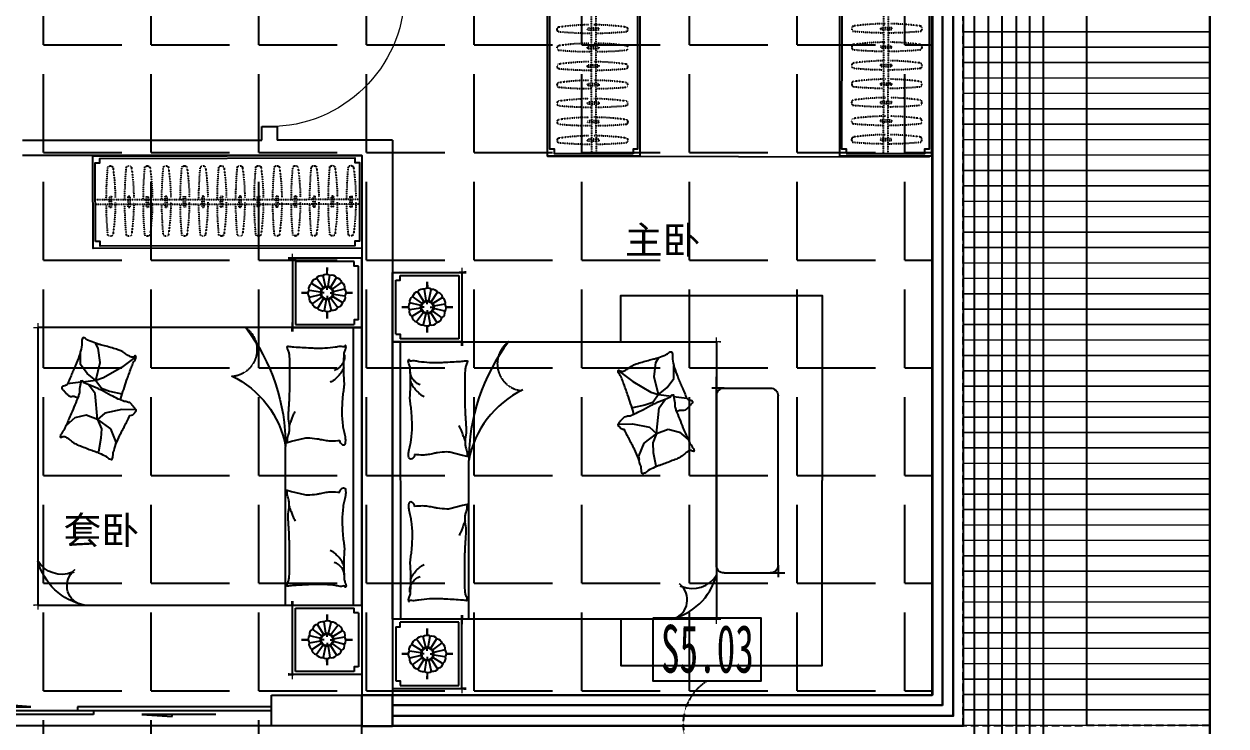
# Model space of a CAD drawing. Extents: x -284868 to 304789, y -137694 to 137894.
# Drawn here: x 3353 to 11149, y -29747 to -25193 of the extents above; entities that cross this region are included whole.
import ezdxf
from ezdxf.enums import TextEntityAlignment as Align

# ---------------------------------------------------------------- set-up
doc = ezdxf.new("R2010")
doc.units = 0
for name, pattern in [('AX-COMP140B-Fur$0$AX-COMP140B-Fur$0$CONTINOUS', [0]), ('AX-COMP140B-Fur$0$AX-COMP140B-Fur$0$XU-140-SF-N1$0$DASH', [0.35, 0.25, -0.1]), ('DASH', [0.35, 0.25, -0.1]), ('DASHDOT', [1, 0.5, -0.25, 0, -0.25]), ('DASHED', [0.75, 0.5, -0.25])]:
    doc.linetypes.add(name, pattern=pattern)
doc.layers.get('0').update_dxf_attribs({"linetype": 'CONTINUOUS'})
for name, color, linetype in [('0-墙', 4, 'CONTINUOUS'), ('0-底图', 251, 'CONTINUOUS'), ('0-文字说明', 3, 'CONTINUOUS'), ('0-窗', 11, 'CONTINUOUS'), ('0-非设计区域', 251, 'CONTINUOUS'), ('C-天花灯具', 3, 'CONTINUOUS'), ('WIRE-照明', 130, 'CONTINUOUS')]:
    doc.layers.add(name, color=color, linetype=linetype)
doc.styles.add('_TCH_DYN', font='')
doc.styles.add('TT', font='')
doc.styles.get('_TCH_DYN').set_extended_font_data('SimSun')
doc.styles.get('TT').set_extended_font_data('SimSun')

# ---------------------------------------------------------------- blocks, each defined once
blk = doc.blocks.new('A$C5ed5d99b')
blk.add_line((0, 0), (0, -7550))
blk = doc.blocks.new('1110000110023AX-COMP140B-Fur$0$AX-COMP140B-Fur$0$111110111022110811071652A$C643C1FD2053066')
for points in [[(28, 342.7, -0.263368), (0.1, 361.5, -0.494818), (9.2, 380.2, -0.049225), (26.9, 382, -0.036831), (50.5, 380.2, -0.031893), (88.5, 372.1, 0.035782), (122.4, 365.1, 0.032941), (212.1, 359.2, 0.026564), (323.3, 365.1, 0.017905), (360.8, 370.4, -0.033397), (381, 372.7, -0.03204), (418.1, 372, 0.018442), (482.4, 368.9, 0.010837), (547.2, 369.7, 0.014624), (595.1, 372.7, 0.111249), (617.7, 380, -0.153708), (634.6, 384, -0.076444), (642, 382.2, -0.215512), (643.9, 380.2, -0.585858), (641.3, 377.2, 0.363489), (636.4, 374.6, 0.191716), (636.4, 363, -0.129675), (638.3, 346.4, -0.01735), (635.3, 329.6, 0.019326), (632.7, 314.5, 0.018818), (626.1, 246.1, 0.021828), (625.2, 186.9, 0.006204), (626.5, 153.1, 0.001963), (632.7, 46.2, 0.028341), (636.9, 10, -0.117014), (636.4, 1.1, -0.36606), (635, 0.2, -0.03973), (621.4, 3, -0.048309), (607.7, 8.5, 0.062981), (597, 12.4, 0.04058), (573.6, 15.8, 0.014345), (506.9, 18, 0.005484), (381.4, 17.3, 0.007153), (285.3, 14.3, 0.008762), (242.7, 11.6, -0.008153), (197, 8.6, -0.06251), (139.9, 13, 0.078669), (94.3, 15.1, 0.047825), (71.9, 10.4, -0.034494), (41.1, 3, -0.023571), (15.8, 0, -0.510228), (14.9, 1.1), (22.4, 31.2), (43, 113.7, 0.073041), (45, 133.3, 0.023305), (39.3, 194.4, 0.018299), (35.2, 217.3, -0.01097), (27.9, 255.3, -0.042281), (24.9, 289.6, -0.027201), (27.9, 343)], [(501.9, 368.9, 0.027842), (478.1, 358.3, 0.048685), (465.5, 350.2, 0.023666), (437.6, 325.8, 0.031223), (418.6, 305.1, 0.046801), (413.5, 297.5, 0.023191), (405.5, 280.7)], [(583.8, 374.6, 0.088153), (549.3, 371, 0.088153), (518.1, 355.8, 0.077547), (496.5, 334.2, 0.077547), (482.4, 307)], [(118.4, 15.8, 0.009729), (145.7, 24.8, 0.009729), (172.6, 34.9, 0.007971), (194.3, 44, 0.007971), (215.8, 53.7)]]:
    blk.add_lwpolyline(points, format="xyb")
blk = doc.blocks.new('1110000110023AX-COMP140B-Fur$0$AX-COMP140B-Fur$0$111110111022110811071652A$C5A527934052065')
for p, q in [((122.8, 492.3), (194, 398.8)), ((469.1, 493.2), (467.3, 399.6)), ((194, 398.8), (261.6, 281.4)), ((347, 320.5), (364.8, 400.5)), ((467.3, 399.6), (490.5, 289.8)), ((329.2, 269), (347, 320.5)), ((530.8, 243.4), (592.7, 326.9)), ((592.7, 326.9), (677.8, 361)), ((677.8, 361), (699.5, 357.9)), ((69.5, 247.7), (37.1, 229.6)), ((162, 260.1), (69.5, 247.7)), ((277.7, 231.7), (162, 260.1)), ((261.6, 281.4), (277.7, 231.7)), ((277.7, 231.7), (329.2, 269)), ((530.8, 243.4), (363.6, 226.4)), ((490.5, 289.8), (530.8, 243.4)), ((530.8, 243.4), (502.9, 169.1)), ((530.8, 243.4), (591.1, 268.1)), ((591.1, 268.1), (653.1, 265)), ((653.1, 265), (741.3, 249.6)), ((741.3, 249.6), (744.3, 243.8)), ((233.2, 174.8), (174.5, 132.1)), ((277.7, 231.7), (233.2, 174.8)), ((277.7, 231.7), (288.3, 147)), ((318.7, 193.9), (307.8, 186.1)), ((363.6, 226.4), (318.7, 193.9)), ((502.9, 169.1), (521.5, 94.8)), ((174.5, 132.1), (90.9, 132.1)), ((289.9, 133.7), (300.6, 48.6)), ((521.5, 94.8), (569.7, 38.5))]:
    blk.add_line(p, q)
blk.add_lwpolyline([(405, 391.5, -0.025626), (394.6, 394, -0.0108), (278.2, 431.5, -0.00456), (199.4, 459.6, -0.01125), (167.9, 471.9, -0.069394), (150.9, 482, 0.079756), (136, 490.4, 0.106399), (122.8, 492.3, 0.328642), (119.2, 489.3, 0.299547), (121.3, 483.4, -0.189917), (126.3, 475.5, -0.033518), (127.3, 466.2, -0.075627), (126.9, 462.1, -0.053489), (124.2, 455.1, -0.017838), (113.3, 435.3, -0.038394), (97.8, 413.4, 0.059529), (88.5, 398.9, 0.035943), (79, 375.3, 0.011245), (55.9, 297.6, 0.006203), (46.6, 262, -0.010783), (41.1, 241.6, -0.019485), (37.1, 229.6, -0.005062), (19.4, 184.4, -0.101392), (4.4, 161.7, 0.223768), (0, 149.6, 0.25558), (2.8, 145.5, 0.081563), (16.9, 140.9, 0.071805), (32.3, 140.8, -0.069985), (48.1, 140.7, -0.03546), (101.7, 129, -0.029432), (163.8, 106.8, -0.001554), (193.8, 93.8, 0.00152), (224.5, 80.6, 0.004735), (256.2, 67.5, -0.00382), (295.6, 51.2, -0.296001), (315.3, 22.1, 0.649774), (334.6, 14, 0.02319), (338.7, 18.2, -0.0288), (342, 21.5, -0.005727), (347.9, 26.7, 0.004358), (355.7, 33.5, 0.027528), (371, 48.7, 0.046214), (378.7, 59, 0.194121), (381.2, 74, -0.133719), (382.3, 95.6, -0.005779), (389, 115.4, -0.008882)], format="xyb")
blk.add_lwpolyline([(770.3, 299.1, 0.101392), (787, 320.6, -0.223768), (792.3, 332.3, -0.25558), (789.8, 336.7, -0.081563), (776.1, 342.3, -0.071805), (760.8, 343.6, 0.069985), (745, 344.9, 0.03546), (692.5, 360.6, 0.029432), (632.3, 387.6, 0.001554), (603.3, 402.8, -0.00152), (573.8, 418.3, -0.004735), (543.1, 433.8, 0.00382), (505.1, 453.1, 0.296001), (487.7, 483.6, 0.265444), (469.1, 493.2, -0.02319), (464.7, 489.3, 0.0288), (461.2, 486.3, 0.005727), (454.9, 481.5, -0.004358), (446.6, 475.3, -0.027528), (430.1, 461.4, -0.046214), (421.7, 451.7, -0.194121), (418, 436.9, 0.133719), (415.3, 415.4, 0.011505), (398.6, 377.3, 0.008882), (374.9, 328.9, 0.012426), (341.4, 267.4, -0.033612), (330, 244.1), (309.3, 193.4), (293.3, 154.3, 0.224341), (280.3, 142.3, -0.722772), (280.1, 134.4, -0.103513), (283.5, 133.9, 0.053465), (290, 133.7, 0.030109), (310.7, 129.5, -0.031436), (330.6, 125.5, -0.05324), (344.2, 125.2, 0.05518), (357.4, 124.8, 0.056271), (380.1, 118.8, 0.0108), (493.3, 72.6, 0.00456), (569.7, 38.5, 0.01125), (600.2, 23.8, 0.069394), (616.3, 12.5, -0.079756), (630.6, 2.9, -0.106399), (643.6, 0, -0.328642), (647.5, 2.8, -0.299547), (645.8, 8.8, 0.189917), (641.5, 17.1, 0.033518), (641.1, 26.4, 0.075627), (641.8, 30.4, 0.053489), (645, 37.3, 0.017838), (657.4, 56.2, 0.038394), (674.5, 76.8, -0.059529), (685, 90.5, -0.035943), (696.3, 113.3, -0.011245), (725.3, 189, -0.006203), (737.2, 223.8, 0.010783), (744.3, 243.8, 0.019485), (749.2, 255.4, 0.005062)], format="xyb", close=True)
blk = doc.blocks.new('1110000110023AX-COMP140B-Fur$0$AX-COMP140B-Fur$0$111110111022110811071652cdx床头灯2.0055068')
for p, q in [((0, 122), (0, 164.8)), ((-22.4, 36.6), (-61.2, 100)), ((-6.7, 42.3), (-18.3, 115.8)), ((10, 41.7), (27.5, 114)), ((25.2, 34.7), (69, 94.8)), ((-122, 0), (-164.8, 0)), ((-41.7, 10), (-114, 27.5)), ((-34.7, 25.2), (-94.8, 69)), ((-19.5, 0), (-38.2, 0)), ((0, 19.5), (0, 38.2)), ((19.5, 0), (38.2, 0)), ((36.6, 22.4), (100, 61.2)), ((42.3, 6.7), (115.8, 18.3)), ((122, 0), (164.8, 0)), ((-42.3, -6.7), (-115.8, -18.3)), ((-36.6, -22.4), (-100, -61.2)), ((-25.2, -34.7), (-69, -94.8)), ((-27.3, -114.1), (-10, -41.7)), ((0, -19.5), (0, -38.2)), ((18.7, -113.9), (7, -42.3)), ((62.6, -99.2), (22.9, -36.2)), ((34.7, -25.2), (96, -67.3)), ((41.7, -10), (114.4, -25.8)), ((0, -122), (0, -164.8))]:
    blk.add_line(p, q)
for points in [[(0, 164.8), (0, 122)], [(-164.8, 0), (-122, 0)], [(164.8, 0), (122.1, -1.7)], [(0, -164.8), (0, -122)]]:
    blk.add_lwpolyline(points)
for radius in [42.9, 38.2]:
    blk.add_circle((0, 0), radius)
for centre, start, end in [((-55.7, 60.3), 97.98094, 167.5445), ((-28.3, 77.1), 75.48094, 145.0445), ((3.3, 82), 52.98094, 122.5445), ((34.5, 74.5), 30.48094, 100.0445), ((60.3, 55.7), 7.98094, 77.5445), ((-82, 3.3), 142.98094, 212.5445), ((-74.5, 34.5), 120.48094, 190.0445), ((77.1, 28.3), 345.48094, 55.0445), ((82, -3.3), 322.98094, 32.5445), ((-77.1, -28.3), 165.48094, 235.0445), ((-60.3, -55.7), 187.98094, 257.5445), ((55.7, -60.3), 277.98094, 347.5445), ((74.5, -34.5), 300.48094, 10.0445), ((-34.5, -74.5), 210.48094, 280.0445), ((-3.3, -82), 232.98094, 302.5445), ((28.3, -77.1), 255.48094, 325.0445)]:
    blk.add_arc(centre, 40.1, start, end)
blk = doc.blocks.new('*U156')
for p, q in [((-900, 0), (-1350, 0)), ((-1350, 0), (-1350, -450)), ((1350, 0), (-1350, 0)), ((-900, 0), (900, 0)), ((-900, -2100), (-900, 0)), ((-900, -450), (-900, 0)), ((-1330, -50), (-1330, -430)), ((-920, -430), (-920, -50)), ((-900, -52.4), (900, -52.4)), ((900, 0), (900, -2100)), ((900, -450), (900, 0)), ((900, 0), (1350, 0)), ((920, -430), (920, -50)), ((1330, -50), (1330, -430)), ((1350, 0), (1350, -450)), ((-1350, -450), (-900, -450)), ((-1330, -430), (-920, -430)), ((1350, -450), (900, -450)), ((1330, -430), (920, -430)), ((900, -2100), (-900, -2100))]:
    blk.add_line(p, q)
at = {"linetype": 'AX-COMP140B-Fur$0$AX-COMP140B-Fur$0$CONTINOUS', "ltscale": 2.5}
blk.add_line((-900, -494.1), (129.6, -493.7), dxfattribs=at)
for points in [[(-1300, -20), (-1300, -50), (-1330, -50)], [(-950, -20), (-1300, -20)], [(-950, -20), (-950, -50), (-920, -50)], [(950, -20), (950, -50), (920, -50)], [(950, -20), (1300, -20)], [(1300, -20), (1300, -50), (1330, -50)]]:
    blk.add_lwpolyline(points)
for points in [[(-1350, -332.6, 0, 18, 0), (-1350, -478.5, 10, 10, 0)], [(-900, -349.7, 0, 10, 0), (-900, -477.7, 10, 10, 0)], [(900, -349.7, 0, 10, 0), (900, -477.7, 10, 10, 0)], [(1350, -332.6, 0, 18, 0), (1350, -478.5, 10, 10, 0)], [(-1380.6, -450, 10, 0, 0), (-1202.9, -450, 10, 10, 0)], [(-873.3, -450, 18, 0, 0), (-1032.5, -450, 10, 10, 0)], [(873.3, -450, 18, 0, 0), (1032.5, -450, 10, 10, 0)], [(1380.6, -450, 10, 0, 0), (1202.9, -450, 10, 10, 0)], [(-668.5, -1859, 10, 0, -0.374242), (-834.4, -1895.4, 10, 10, 2.21586)], [(-686.1, -1863.7, 10, 0, 0.177019), (-693.3, -1995.7, 10, 10, -2.21586)], [(-900, -1958.5, 0, 10, 0), (-900, -2130, 10, 10, 0)], [(900, -2005.4, 0, 10, 0), (900, -2130, 10, 10, 0)], [(-775.4, -2100, 0, 10, 0), (-930, -2100, 10, 10, 0)], [(658.3, -2100, 0, 10, 0), (930, -2100, 10, 10, 0)]]:
    blk.add_lwpolyline(points, format="xyseb")
for centre, radius, start, end in [((128.9, -1775.7), 1282, 53.02297, 89.96514), ((10.6, -1124.5), 642, 25.92108, 79.31539), ((-515.9, -1720.7), 391.6, 191.30173, 255.64344), ((-773.9, -1781.8), 129.7, 193.56133, 311.45499), ((-519.2, -1944.9), 181.3, 157.79381, 238.81667)]:
    blk.add_arc(centre, radius, start, end, dxfattribs=at)
at = {"linetype": 'AX-COMP140B-Fur$0$AX-COMP140B-Fur$0$XU-140-SF-N1$0$DASH', "ltscale": 2.5}
blk.add_arc((757.9, -855.2), 175.9, 36.12132, 174.81159, dxfattribs=at)
at = {"xscale": -1}
for name, p in [('1110000110023AX-COMP140B-Fur$0$AX-COMP140B-Fur$0$111110111022110811071652cdx床头灯2.0055068', (-1125, -225)), ('1110000110023AX-COMP140B-Fur$0$AX-COMP140B-Fur$0$111110111022110811071652A$C643C1FD2053066', (-140.3, -485.7)), ('1110000110023AX-COMP140B-Fur$0$AX-COMP140B-Fur$0$111110111022110811071652A$C5A527934052065', (835.6, -1956.2))]:
    blk.add_blockref(name, p, dxfattribs=at)
for name, p in [('1110000110023AX-COMP140B-Fur$0$AX-COMP140B-Fur$0$111110111022110811071652cdx床头灯2.0055068', (1125, -225)), ('1110000110023AX-COMP140B-Fur$0$AX-COMP140B-Fur$0$111110111022110811071652A$C643C1FD2053066', (140.3, -485.7))]:
    blk.add_blockref(name, p)
blk = doc.blocks.new('1110000110023AX-COMP140B-Fur$0$AX-COMP140B-Fur$0$111110111022110811071652cdx床尾凳056069')
for p, q in [((-550, 0), (-672.6, 0)), ((-600, -50), (-600, 28.3)), ((550, 0), (-550, 0)), ((-600, -50), (-600, -350)), ((600, -50), (600, -350)), ((600, -350), (600, -443.4)), ((550, -400), (-550, -400)), ((550, -400), (627.9, -400))]:
    blk.add_line(p, q)
for centre, start, end in [((-550, -50), 90, 180), ((550, -50), 0, 90), ((-550, -350), 180, 270), ((550, -350), 270, 0)]:
    blk.add_arc(centre, 50, start, end)
blk = doc.blocks.new('*U155')
for p, q in [((-900, 0), (-1350, 0)), ((-1350, 0), (-1350, -450)), ((1350, 0), (-1350, 0)), ((-900, 0), (900, 0)), ((-900, -2100), (-900, 0)), ((-900, -450), (-900, 0)), ((-1330, -50), (-1330, -430)), ((-920, -430), (-920, -50)), ((-900, -52.4), (900, -52.4)), ((900, 0), (900, -2100)), ((900, -450), (900, 0)), ((900, 0), (1350, 0)), ((920, -430), (920, -50)), ((1330, -50), (1330, -430)), ((1350, 0), (1350, -450)), ((-1350, -450), (-900, -450)), ((-1330, -430), (-920, -430)), ((1350, -450), (900, -450)), ((1330, -430), (920, -430)), ((900, -2100), (-900, -2100))]:
    blk.add_line(p, q)
at = {"linetype": 'AX-COMP140B-Fur$0$AX-COMP140B-Fur$0$CONTINOUS', "ltscale": 2.5}
blk.add_line((-900, -494.1), (129.6, -493.7), dxfattribs=at)
for points in [[(-1300, -20), (-1300, -50), (-1330, -50)], [(-950, -20), (-1300, -20)], [(-950, -20), (-950, -50), (-920, -50)], [(950, -20), (950, -50), (920, -50)], [(950, -20), (1300, -20)], [(1300, -20), (1300, -50), (1330, -50)], [(-900, -1479.6), (-1200, -1479.6), (-1200, -2785.4), (-1200, -2785.4), (0, -2785.4)], [(900, -1479.6), (1200, -1479.6), (1200, -2785.4), (1200, -2785.4), (0, -2785.4)]]:
    blk.add_lwpolyline(points)
for points in [[(-1350, -332.6, 0, 18, 0), (-1350, -478.5, 10, 10, 0)], [(-900, -349.7, 0, 10, 0), (-900, -477.7, 10, 10, 0)], [(900, -349.7, 0, 10, 0), (900, -477.7, 10, 10, 0)], [(1350, -332.6, 0, 18, 0), (1350, -478.5, 10, 10, 0)], [(-1380.6, -450, 10, 0, 0), (-1202.9, -450, 10, 10, 0)], [(-873.3, -450, 18, 0, 0), (-1032.5, -450, 10, 10, 0)], [(873.3, -450, 18, 0, 0), (1032.5, -450, 10, 10, 0)], [(1380.6, -450, 10, 0, 0), (1202.9, -450, 10, 10, 0)], [(-668.5, -1859, 10, 0, -0.374242), (-834.4, -1895.4, 10, 10, 2.21586)], [(-686.1, -1863.7, 10, 0, 0.177019), (-693.3, -1995.7, 10, 10, -2.21586)], [(-900, -1958.5, 0, 10, 0), (-900, -2130, 10, 10, 0)], [(900, -2005.4, 0, 10, 0), (900, -2130, 10, 10, 0)], [(-775.4, -2100, 0, 10, 0), (-930, -2100, 10, 10, 0)], [(658.3, -2100, 0, 10, 0), (930, -2100, 10, 10, 0)]]:
    blk.add_lwpolyline(points, format="xyseb")
for centre, radius, start, end in [((128.9, -1775.7), 1282, 53.02297, 89.96514), ((10.6, -1124.5), 642, 25.92108, 79.31539), ((-515.9, -1720.7), 391.6, 191.30173, 255.64344), ((-773.9, -1781.8), 129.7, 193.56133, 311.45499), ((-519.2, -1944.9), 181.3, 157.79381, 238.81667)]:
    blk.add_arc(centre, radius, start, end, dxfattribs=at)
at = {"linetype": 'AX-COMP140B-Fur$0$AX-COMP140B-Fur$0$XU-140-SF-N1$0$DASH', "ltscale": 2.5}
blk.add_arc((757.9, -855.2), 175.9, 36.12132, 174.81159, dxfattribs=at)
at = {"xscale": -1}
for name, p in [('1110000110023AX-COMP140B-Fur$0$AX-COMP140B-Fur$0$111110111022110811071652cdx床头灯2.0055068', (-1125, -225)), ('1110000110023AX-COMP140B-Fur$0$AX-COMP140B-Fur$0$111110111022110811071652A$C643C1FD2053066', (-140.3, -485.7)), ('1110000110023AX-COMP140B-Fur$0$AX-COMP140B-Fur$0$111110111022110811071652A$C5A527934052065', (835.6, -1956.2)), ('1110000110023AX-COMP140B-Fur$0$AX-COMP140B-Fur$0$111110111022110811071652cdx床尾凳056069', (0, -2100))]:
    blk.add_blockref(name, p, dxfattribs=at)
for name, p in [('1110000110023AX-COMP140B-Fur$0$AX-COMP140B-Fur$0$111110111022110811071652cdx床头灯2.0055068', (1125, -225)), ('1110000110023AX-COMP140B-Fur$0$AX-COMP140B-Fur$0$111110111022110811071652A$C643C1FD2053066', (140.3, -485.7))]:
    blk.add_blockref(name, p)
blk = doc.blocks.new('200142T2140sdf43dfgergf1217ghh165451564560402NEW2ffdfdfdsfsfe2322fadfadf03093088212A$C35C56D37')
at = {"linetype": 'DASH', "ltscale": 0.2}
for p, q in [((180, 75.9), (243.3, 95.3)), ((183.6, 64.1), (246.9, 83.5))]:
    blk.add_line(p, q, dxfattribs=at)
for centre, radius, start, end in [((664.4, -1374.9), 1553.6, 98.82699, 106.17124), ((415.6, 140.3), 22.5, 331.52968, 62.51042), ((664.4, -1374.9), 1553.6, 107.32665, 115.21311), ((-460.3, 2299.3), 2347.3, 287.14687, 292.43233), ((243.5, 88.9), 6.43, 302.10709, 91.93302), ((22.4, 19.9), 22.5, 151.52968, 242.51042), ((-460.3, 2299.3), 2347.3, 281.60777, 286.38209), ((185.8, 71.2), 7.48, 140.99747, 253.04263)]:
    blk.add_arc(centre, radius, start, end, dxfattribs=at)
blk = doc.blocks.new('*U176')
at = {"color": 8, "linetype": 'DASH', "ltscale": 0.2}
for p, q in [((-15, 1368.7), (-15, -344.4)), ((15, 1368.7), (15, -344.4))]:
    blk.add_line(p, q, dxfattribs=at)
blk.add_lwpolyline([(-300, 1383.7), (-300, -359.4), (300, -359.4), (300, 1383.7), (-300, 1383.7)])
at = {"color": 8}
blk.add_lwpolyline([(-255, -344.4), (255, -344.4), (255, -314.4), (285, -314.4), (285, 1338.7), (255, 1338.7), (255, 1368.7), (-255, 1368.7), (-255, 1338.7), (-285, 1338.7), (-285, -314.4), (-255, -314.4), (-255, -344.4)], dxfattribs=at)
at = {"rotation": 343.0620202558109}
for p in [(-225.4, 1300.3), (-225.4, 1180.3), (-225.4, 1060.3), (-225.4, 940.3), (-225.4, 820.3), (-225.4, 700.3), (-225.4, 580.3), (-225.4, 460.3), (-225.4, 340.3), (-225.4, 220.3), (-225.4, 100.3), (-225.4, -19.7), (-225.4, -139.7), (-225.4, -259.7)]:
    blk.add_blockref('200142T2140sdf43dfgergf1217ghh165451564560402NEW2ffdfdfdsfsfe2322fadfadf03093088212A$C35C56D37', p, dxfattribs=at)
blk = doc.blocks.new('*U177')
at = {"color": 8, "linetype": 'DASH', "ltscale": 0.2}
for p, q in [((-15, 722.9), (-15, -1102.9)), ((15, 722.9), (15, -1102.9))]:
    blk.add_line(p, q, dxfattribs=at)
blk.add_lwpolyline([(-300, 737.9), (-300, -1117.9), (300, -1117.9), (300, 737.9), (-300, 737.9)])
at = {"color": 8}
blk.add_lwpolyline([(-255, -1102.9), (255, -1102.9), (255, -1072.9), (285, -1072.9), (285, 692.9), (255, 692.9), (255, 722.9), (-255, 722.9), (-255, 692.9), (-285, 692.9), (-285, -1072.9), (-255, -1072.9), (-255, -1102.9)], dxfattribs=at)
at = {"rotation": 343.0620202558109}
for p in [(-225.4, 654.5), (-225.4, 534.5), (-225.4, 414.5), (-225.4, 294.5), (-225.4, 174.5), (-225.4, 54.5), (-225.4, -65.5), (-225.4, -185.5), (-225.4, -305.5), (-225.4, -425.5), (-225.4, -545.5), (-225.4, -665.5), (-225.4, -785.5), (-225.4, -905.5), (-225.4, -1025.5)]:
    blk.add_blockref('200142T2140sdf43dfgergf1217ghh165451564560402NEW2ffdfdfdsfsfe2322fadfadf03093088212A$C35C56D37', p, dxfattribs=at)
blk = doc.blocks.new('*U175')
at = {"color": 8, "linetype": 'DASH', "ltscale": 0.2}
for p, q in [((-15, 717.9), (-15, -1104.7)), ((15, 717.9), (15, -1104.7))]:
    blk.add_line(p, q, dxfattribs=at)
blk.add_lwpolyline([(-300, 732.9), (-300, -1119.7), (300, -1119.7), (300, 732.9), (-300, 732.9)])
at = {"color": 8}
blk.add_lwpolyline([(-255, -1104.7), (255, -1104.7), (255, -1074.7), (285, -1074.7), (285, 687.9), (255, 687.9), (255, 717.9), (-255, 717.9), (-255, 687.9), (-285, 687.9), (-285, -1074.7), (-255, -1074.7), (-255, -1104.7)], dxfattribs=at)
at = {"rotation": 343.0620202558109}
for p in [(-225.4, 649.5), (-225.4, 529.5), (-225.4, 409.5), (-225.4, 289.5), (-225.4, 169.5), (-225.4, 49.5), (-225.4, -70.5), (-225.4, -190.5), (-225.4, -310.5), (-225.4, -430.5), (-225.4, -550.5), (-225.4, -670.5), (-225.4, -790.5), (-225.4, -910.5), (-225.4, -1030.5)]:
    blk.add_blockref('200142T2140sdf43dfgergf1217ghh165451564560402NEW2ffdfdfdsfsfe2322fadfadf03093088212A$C35C56D37', p, dxfattribs=at)
blk = doc.blocks.new('$DorLib2D$00000131')
at = {"color": 0, "linetype": 'Continuous'}
for p, q in [((0.15, 0.125), (0.2319, 0.1973)), ((0.2319, 0.1973), (0.2319, 0.125)), ((-0.5, 0.125), (-0.5, 0)), ((0.0192, 0.125), (-0.5, 0.125)), ((0.0192, 0), (0.0192, 0.125)), ((0.35, 0.125), (0.15, 0.125)), ((-0.5, 0), (0.0192, 0)), ((-0.024, 0), (0.5, 0)), ((-0.024, -0.125), (-0.024, 0)), ((0.5, 0), (0.5, -0.125)), ((-0.35, -0.125), (-0.15, -0.125)), ((-0.2319, -0.1973), (-0.2319, -0.125)), ((-0.15, -0.125), (-0.2319, -0.1973)), ((0.5, -0.125), (-0.024, -0.125))]:
    blk.add_line(p, q, dxfattribs=at)
blk = doc.blocks.new('$DorLib2D$00000001')
for p, q in [((0.45, 0.975), (0.5, 0.975)), ((0.45, 0), (0.45, 0.975)), ((0.5, 0), (0.5, 0.975)), ((0.5, 0), (0.45, 0))]:
    blk.add_line(p, q)
at = {"lineweight": 13}
blk.add_arc((0.475, 0), 0.975, 91.46928, 180, dxfattribs=at)
blk = doc.blocks.new('vrthr')
at = {"linetype": 'Continuous'}
for p, q in [((224598.4, 274107.6), (224598.4, 268757.6)), ((224665.1, 274107.6), (224665.1, 268690.9)), ((224731.8, 274107.6), (224731.8, 268624.2)), ((224798.4, 274107.6), (224798.4, 268557.6)), ((220248.4, 272357.6), (220248.4, 272445.8)), ((220248.4, 272445.8), (220348.4, 272445.8)), ((220348.4, 272445.8), (220348.4, 272357.6)), ((218697.5, 272357.6), (220248.4, 272357.6)), ((221097.4, 272357.6), (220348.4, 272357.6)), ((221097.4, 272357.6), (221097.4, 268557.6)), ((220247.4, 272257.6), (218697.5, 272257.6)), ((220897.4, 272257.6), (220247.4, 272257.6)), ((220897.4, 272257.6), (220897.4, 268557.6)), ((220311.3, 268557.6), (220311.3, 268757.6)), ((220311.3, 268757.6), (220897.4, 268757.6)), ((220897.4, 268757.6), (220897.4, 268557.6)), ((224598.4, 268757.6), (221097.4, 268757.6)), ((224665.1, 268690.9), (221097.4, 268690.9)), ((224731.8, 268624.2), (221097.4, 268624.2)), ((220311.3, 268557.6, 0), (217911.3, 268557.6, 0)), ((220897.4, 268557.6), (220311.3, 268557.6)), ((220897.4, 268557.6), (221097.4, 268557.6)), ((224798.4, 268557.6), (221097.4, 268557.6))]:
    blk.add_line(p, q, dxfattribs=at)
at = {"elevation": 0}
blk.add_lwpolyline([(222101.9, 272254.2), (224580, 272250.8)], dxfattribs=at)
at = {"extrusion": (0, 0, -1), "xscale": -0.9999999999999971, "zscale": -0.9999999999999971, "rotation": 0.0789388481105659}
blk.add_blockref('*U177', (-224296.6, 273374.3, 0), dxfattribs=at)
at = {"extrusion": (0, 0, -1), "zscale": -1}
for name, p, rotation in [('*U175', (-222400.4, 273374.3, 0), 359.9210611518894), ('*U176', (-219513.9, 271955.7, 0), 89.92106115188949)]:
    blk.add_blockref(name, p, dxfattribs=dict(at, rotation=rotation))
at = {"linetype": 'Continuous'}
for name, p, xscale, yscale, zscale, rotation in [('$DorLib2D$00000001', (220298.4, 272895.8), -900, 900, -900, 270), ('$DorLib2D$00000131', (219111.3, 268657.6), -2400, 200, -2400, 180)]:
    blk.add_blockref(name, p, dxfattribs=dict(at, xscale=xscale, yscale=yscale, zscale=zscale, rotation=rotation))
at = {"xscale": -1, "rotation": 269.9983022961913}
blk.add_blockref('*U156', (220897.2, 270241.7, -0.1), dxfattribs=at)
at = {"extrusion": (-3.38811e-21, 3.38815e-21, -1), "xscale": -1, "zscale": -1, "rotation": 269.9989392468306}
blk.add_blockref('*U155', (-221097.4, 270150, 0.1), dxfattribs=at)
at = {"style": '_TCH_DYN'}
for s, p in [('主卧', (222603.1, 271620, -0.1)), ('套卧', (218962.7, 269737.5, -0.1))]:
    blk.add_text(s, height=180, dxfattribs=at).set_placement(p)
blk = doc.blocks.new('1')
at = {"color": 2, "linetype": 'DASHED', "ltscale": 3}
blk.add_lwpolyline([(-811.1, -20663.3, 0.527559), (-835.8, -21201.9, 2.00592)], format="xyb", dxfattribs=at)
at = {"layer": '0-文字说明', "color": 3, "ltscale": 0.5}
blk.add_lwpolyline([(-1161.1, -20252), (-461.1, -20252), (-461.1, -20663.3), (-1161.1, -20663.3)], close=True, dxfattribs=at)
at = {"color": 3, "style": 'TT', "width": 0.484712}
blk.add_text('S5.03', height=310.33, dxfattribs=at).set_placement((-1109.2, -20608.3), (-507.5, -20608.3), align=Align.FIT)

msp = doc.modelspace()

# ---------------------------------------------------------------- hatches: boundary and pattern name
at = {"layer": '0-非设计区域', "ltscale": 3}
h = msp.add_hatch(dxfattribs=at)
h.set_pattern_fill('ANGLE', color=256, scale=100)
h.set_pattern_definition([(0, (-422606.9, 452446.1), (0, 698.5), [508, -190.5]), (90, (-422606.9, 452446.1), (-698.5, 4e-14), [508, -190.5])])
h.paths.add_polyline_path([(-5806, -21397.7), (-5806, -25047.7), (-7856, -25047.7), (-7856, -28492.7), (-7356, -28492.7), (-7356, -29242.7), (-2956, -29242.7), (-2956, -31547.7), (5544, -31547.7), (5544, -29547.7), (9244, -29547.7), (9244, -21392.7), (1644, -21392.7), (1644, -16942.7), (-506, -16942.7), (-516, -16142.7), (-3106, -16142.7), (-3106, -21397.7)])

# ---------------------------------------------------------------- linework, layer by layer
at = {"layer": '0-墙', "ltscale": 3}
msp.add_lwpolyline([(11244, -23572.7), (11794, -23572.7), (11794, -23772.7), (11244, -23772.7), (11244, -33022.7), (11044, -33022.7), (11044, -23522.7), (11244, -23522.7), (11244, -23572.7)], dxfattribs=at)
msp.add_lwpolyline([(5544, -29747.7), (5744, -29747.7), (5744, -29547.7), (5544, -29547.7)], close=True, dxfattribs=at)
at = {"layer": '0-窗'}
for points in [[(5744, -29547.7), (9244, -29547.7), (9244, -24192.7), (9444, -24192.7), (9444, -29747.7), (5744, -29747.7), (5744, -29547.7)], [(9379, -24192.7), (9379, -29682.7), (5744, -29682.7)], [(9309, -24192.7), (9309, -29612.7), (5744, -29612.7)]]:
    msp.add_lwpolyline(points, dxfattribs=at)
at = {"layer": '0-非设计区域', "ltscale": 3}
msp.add_lwpolyline([(-5806, -21397.7), (-5806, -25047.7), (-7856, -25047.7), (-7856, -28492.7), (-7356, -28492.7), (-7356, -29242.7), (-2956, -29242.7), (-2956, -31547.7), (5544, -31547.7), (5544, -29547.7), (9244, -29547.7), (9244, -21392.7), (1644, -21392.7), (1644, -16942.7), (-506, -16942.7), (-516, -16142.7), (-3106, -16142.7), (-3106, -21397.7)], close=True, dxfattribs=at)
at = {"layer": 'C-天花灯具', "color": 6, "linetype": 'DASHDOT', "ltscale": 200, "const_width": 10}
for points in [[(11044, -25242.7), (9444, -25242.7)], [(11044, -25342.7), (9444, -25342.7)], [(11044, -25442.7), (9444, -25442.7)], [(11044, -25542.7), (9444, -25542.7)], [(11044, -25642.7), (9444, -25642.7)], [(11044, -25742.7), (9444, -25742.7)], [(11044, -25842.7), (9444, -25842.7)], [(11044, -25942.7), (9444, -25942.7)], [(11044, -26042.7), (9444, -26042.7)], [(11044, -26142.7), (9444, -26142.7)], [(11044, -26242.7), (9444, -26242.7)], [(11044, -26342.7), (9444, -26342.7)], [(11044, -26442.7), (9444, -26442.7)], [(11044, -26542.7), (9444, -26542.7)], [(11044, -26642.7), (9444, -26642.7)], [(11044, -26742.7), (9444, -26742.7)], [(11044, -26842.7), (9444, -26842.7)], [(11044, -26942.7), (9444, -26942.7)], [(11044, -27042.7), (9444, -27042.7)], [(11044, -27142.7), (9444, -27142.7)], [(11044, -27242.7), (9444, -27242.7)], [(11044, -27342.7), (9444, -27342.7)], [(11044, -27442.7), (9444, -27442.7)], [(11044, -27542.7), (9444, -27542.7)], [(11044, -27642.7), (9444, -27642.7)], [(11044, -27742.7), (9444, -27742.7)], [(11044, -27842.7), (9444, -27842.7)], [(11044, -27942.7), (9444, -27942.7)], [(11044, -28042.7), (9444, -28042.7)], [(11044, -28142.7), (9444, -28142.7)], [(11044, -28242.7), (9444, -28242.7)], [(11044, -28342.7), (9444, -28342.7)], [(11044, -28442.7), (9444, -28442.7)], [(11044, -28542.7), (9444, -28542.7)], [(11044, -28642.7), (9444, -28642.7)], [(11044, -28742.7), (9444, -28742.7)], [(11044, -28842.7), (9444, -28842.7)], [(11044, -28942.7), (9444, -28942.7)], [(11044, -29042.7), (9444, -29042.7)], [(11044, -29142.7), (9444, -29142.7)], [(11044, -29242.7), (9444, -29242.7)], [(11044, -29342.7), (9444, -29342.7)], [(11044, -29442.7), (9444, -29442.7)], [(11044, -29542.7), (9444, -29542.7)], [(11044, -29642.7), (9444, -29642.7)], [(11044, -29742.7), (9444, -29742.7)]]:
    msp.add_lwpolyline(points, dxfattribs=at)
at = {"layer": 'WIRE-照明'}
for points in [[(11202, -33077.6), (9966.4, -33077.6), (9966.4, -20747.7), (9744, -20619.7)], [(9876.9, -31742.7), (9876.9, -20747.7), (9744, -20672.7)], [(9744, -20725.7), (9787.3, -20747.7), (9787.3, -34442.7)], [(-3369.8, -29447.7), (-3369.8, -31775.3), (9518.7, -31775.3), (9518.7, -20747.7)], [(-3369.8, -34442.7), (-3369.8, -31842.7), (-3338.2, -31879.6), (9608.3, -31879.6), (9608.3, -20747.7)], [(2102.3, -31981.1), (9697.8, -31981.1), (9697.8, -20747.7)], [(10244, -23842.7), (10244, -29742.7)]]:
    msp.add_lwpolyline(points, dxfattribs=at)
at = {"layer": 'WIRE-照明', "linetype": 'DASHED', "ltscale": 100}
msp.add_lwpolyline([(9444.7, -23772.7), (11044, -23772.7), (11044, -29742.7), (9444.7, -29746.7), (9444.7, -23772.7)], dxfattribs=at)

# ---------------------------------------------------------------- block references
msp.add_blockref('1', (8594, -8792.7))
at = {"layer": '0-底图'}
for name, p in [('vrthr', (-215353.8, -298304.3, 0.1)), ('A$C5ed5d99b', (11044, -23573.6))]:
    msp.add_blockref(name, p, dxfattribs=at)

doc.saveas('drawing.dxf')
